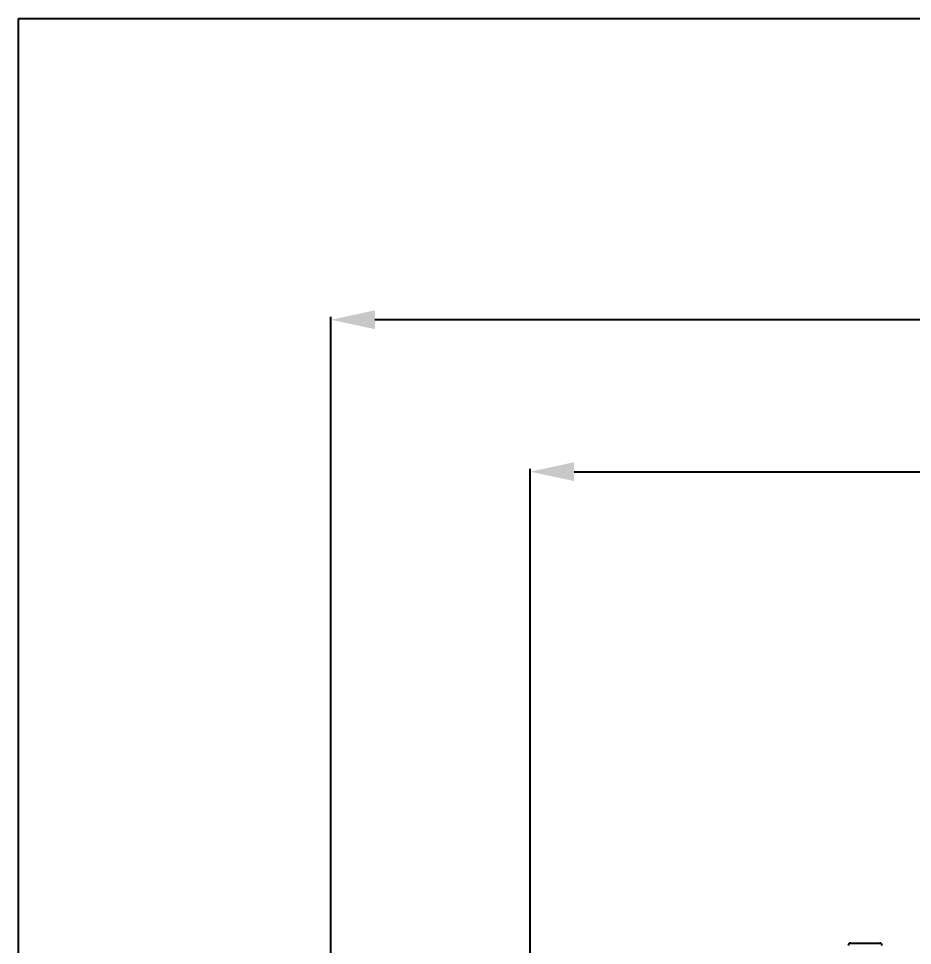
# Model space of a CAD drawing. Header units: millimetres. Extents: x 0 to 2800, y 0 to 1980.
# Drawn here: x 0 to 474.3, y 1488.1 to 1980 of the extents above; entities that cross this region are included whole.
import ezdxf

# ---------------------------------------------------------------- set-up
doc = ezdxf.new("R2010")
doc.units = ezdxf.units.MM
doc.header["$LTSCALE"] = 154
doc.header["$PDMODE"] = 3
doc.header["$PDSIZE"] = 8
doc.layers.get('0').update_dxf_attribs({"linetype": 'CONTINUOUS'})
doc.layers.get('Defpoints').update_dxf_attribs({"linetype": 'CONTINUOUS'})
doc.styles.get("Standard").update_dxf_attribs({"font": 'calibri.ttf'})
doc.dimstyles.new('DIMSTYLE_1', dxfattribs={"dimtxt": 23.333333, "dimasz": 23.333333, "dimexe": 1.5, "dimexo": 1, "dimgap": 0.875, "dimtad": 1, "dimdec": 0, "dimdsep": 46, "dimtxsty": 'Standard', "dimblk": '_FILLED', "dimblk1": '_FILLED', "dimblk2": '_FILLED', "dimcen": 0.09, "dimazin": 2, "dimtp": 0.01, "dimtm": 0.01, "dimtfac": 1, "dimtdec": 0, "dimtofl": 0, "dimtmove": 0, "dimatfit": 3, "dimldrblk": '_FILLED', "dimfxl": 0, "dimtolj": 1, "dimarcsym": 0})

# ---------------------------------------------------------------- blocks, each defined once
blk = doc.blocks.new('_FILLED')
at = {"color": 0, "linetype": 'ByBlock'}
blk.add_solid([(0, 0), (-1, 0.214), (-1, -0.214)], dxfattribs=at)
blk = doc.blocks.new('*D19')
at = {"color": 0, "linetype": 'Continuous', "lineweight": -2}
for p, q in [((165.75, 1390.65), (165.75, 1821.63)), ((1088.6, 1386.36), (1088.6, 1821.63)), ((1065.27, 1820.13), (189.08, 1820.13))]:
    blk.add_line(p, q, dxfattribs=at)
at = {"layer": 'Defpoints', "color": 0}
for p in [(165.75, 1820.13), (165.75, 1389.65), (1088.6, 1385.36)]:
    blk.add_point(p, dxfattribs=at)
at = {"color": 0, "linetype": 'ByBlock', "lineweight": -2, "xscale": 23.3333333333, "yscale": 23.3333333333, "zscale": 23.3333333333, "rotation": 180}
blk.add_blockref('_FILLED', (165.75, 1820.13), dxfattribs=at)
at = {"color": 0, "linetype": 'ByBlock', "lineweight": -2, "xscale": 23.3333333333, "yscale": 23.3333333333, "zscale": 23.3333333333}
blk.add_blockref('_FILLED', (1088.6, 1820.13), dxfattribs=at)
at = {"color": 0, "insert": (627.02, 1852.11), "char_height": 23.333, "attachment_point": 2, "line_spacing_factor": 0.9}
blk.add_mtext('\\A1;923', dxfattribs=at)
blk = doc.blocks.new('*D23')
at = {"color": 0, "linetype": 'Continuous', "lineweight": -2}
for p, q in [((271.46, 1376.73), (271.46, 1741.01)), ((294.79, 1739.51), (745.98, 1739.51)), ((769.32, 1377.36), (769.32, 1741.01))]:
    blk.add_line(p, q, dxfattribs=at)
at = {"layer": 'Defpoints', "color": 0}
for p in [(769.32, 1739.51), (271.46, 1375.73), (769.32, 1376.36)]:
    blk.add_point(p, dxfattribs=at)
at = {"color": 0, "linetype": 'ByBlock', "lineweight": -2, "xscale": 23.3333333333, "yscale": 23.3333333333, "zscale": 23.3333333333, "rotation": 180}
blk.add_blockref('_FILLED', (271.46, 1739.51), dxfattribs=at)
at = {"color": 0, "linetype": 'ByBlock', "lineweight": -2, "xscale": 23.3333333333, "yscale": 23.3333333333, "zscale": 23.3333333333}
blk.add_blockref('_FILLED', (769.32, 1739.51), dxfattribs=at)
at = {"color": 0, "insert": (520.39, 1752.34), "char_height": 23.333, "attachment_point": 5}
blk.add_mtext('\\A1;500', dxfattribs=at)

msp = doc.modelspace()

# ---------------------------------------------------------------- linework, layer by layer
at = {"linetype": 'Continuous'}
for p, q in [((0, 0), (0, 1980)), ((0, 1980), (2800, 1980)), ((441.425, 1489.293), (457.025, 1489.293))]:
    msp.add_line(p, q, dxfattribs=at)
for points, knots in [([(441.425, 1489.293), (441.114, 1489.293), (440.465, 1489.023), (440.225, 1488.371), (440.225, 1488.061)], [0, 0, 0, 0, 0.5009119, 1, 1, 1, 1]), ([(458.225, 1488.061), (458.225, 1488.371), (457.986, 1489.023), (457.337, 1489.293), (457.025, 1489.293)], [0, 0, 0, 0, 0.4990755, 1, 1, 1, 1])]:
    msp.add_open_spline(points, degree=3, knots=knots, dxfattribs=at)

# ---------------------------------------------------------------- dimensions: what is measured, and where the dimension line sits
dim = msp.add_linear_dim(base=(165.75, 1820.126), p1=(1088.6, 1385.364), p2=(165.75, 1389.647), angle=180, text='923', dimstyle='DIMSTYLE_1', override={"dimtxsty": 'Standard'}, dxfattribs=at)
dim.commit()
dim.dimension.update_dxf_attribs({"geometry": '*D19', "text_midpoint": (627.017, 1820.126), "dimtype": 160})
dim = msp.add_linear_dim(base=(769.316, 1739.511), p1=(271.459, 1375.727), p2=(769.316, 1376.361), text='500', dimstyle='DIMSTYLE_1', override={"dimtxsty": 'Standard', "dimldrblk": '_FILLED'}, dxfattribs=at)
dim.commit()
dim.dimension.update_dxf_attribs({"geometry": '*D23', "text_midpoint": (520.387, 1752.34)})

doc.saveas('drawing.dxf')
